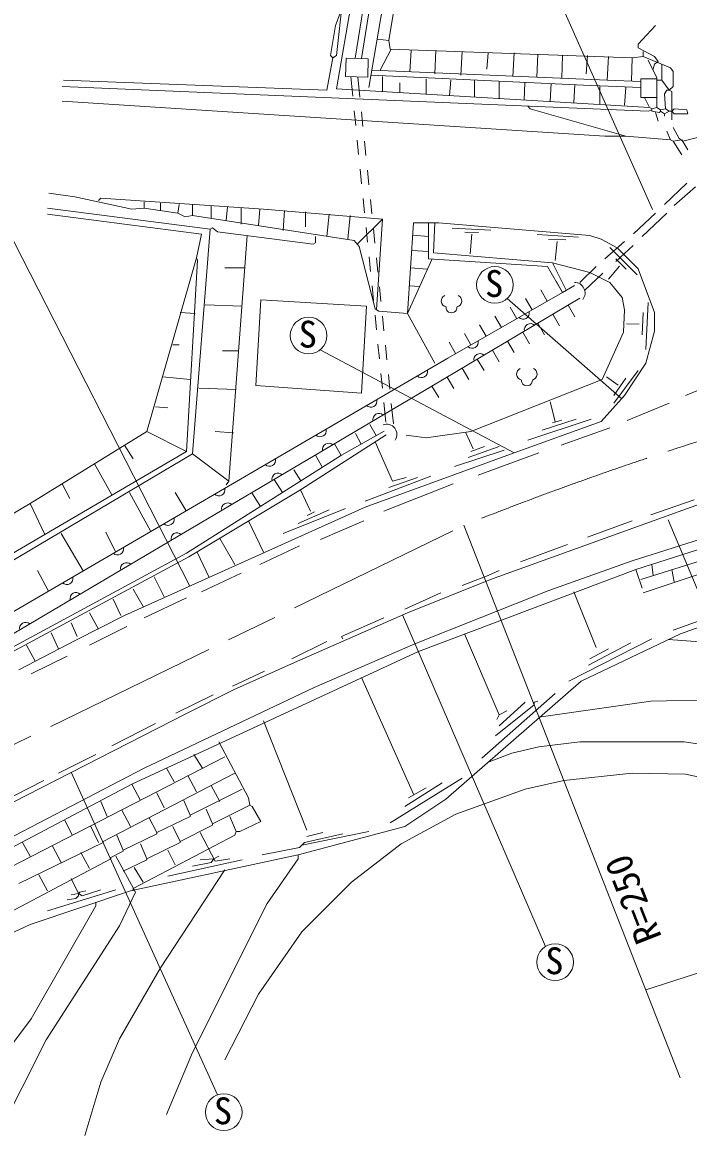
# Model space of a CAD drawing. Units: millimetres, scale not verified. Extents: x 40000 to 680000, y 20000 to 380000.
# Drawn here: x 84428 to 129862, y 242415 to 318996 of the extents above; entities that cross this region are included whole.
import ezdxf
from ezdxf.enums import TextEntityAlignment as Align

# ---------------------------------------------------------------- set-up
doc = ezdxf.new("R2010")
doc.units = ezdxf.units.MM
doc.header["$LTSCALE"] = 1000
doc.linetypes.add('CHAIN', pattern=[18.5, 12, -1.5, 3.5, -1.5])
for name, color, linetype, lineweight in [('M-BGD', 7, 'Continuous', 13), ('M-BMK', 2, 'CHAIN', 13), ('M-STR-HTXT', 7, 'Continuous', 13)]:
    doc.layers.add(name, color=color, linetype=linetype, lineweight=lineweight)
doc.styles.add('ＭＳ ゴシック', font='')
doc.styles.get('ＭＳ ゴシック').set_extended_font_data('MS Gothic')

msp = doc.modelspace()

# ---------------------------------------------------------------- linework, layer by layer
at = {"layer": 'M-BGD'}
for p, q in [((109416, 335125), (105860, 314466)), ((110093, 335210), (107125, 316551)), ((110601, 335125), (107545, 316537)), ((111532, 335040), (108061, 314551)), ((112294, 334956), (109416, 317768)), ((106537, 322933), (105860, 316752)), ((106537, 320816), (105775, 318784)), ((105775, 318784), (105436, 316752)), ((127619, 318784), (126434, 317514)), ((108654, 317853), (109416, 317768)), ((109585, 317176), (108823, 315736)), ((109416, 317768), (109500, 317176)), ((109500, 317176), (126010, 316583)), ((110940, 317091), (110855, 315652)), ((112633, 317091), (112548, 315482)), ((126434, 317514), (126434, 317260)), ((126434, 317260), (127534, 316668)), ((105606, 316583), (105182, 314382)), ((105436, 316752), (105606, 316583)), ((105860, 316752), (105606, 316583)), ((106474, 315310), (106516, 316571)), ((106516, 316571), (108020, 316521)), ((108020, 316521), (107978, 315260)), ((114411, 317006), (114326, 315398)), ((116189, 316922), (116104, 315821)), ((117967, 316922), (117882, 315313)), ((119576, 316837), (119519, 315262)), ((121269, 316752), (121225, 315190)), ((122962, 316752), (122878, 315482)), ((124402, 316668), (124317, 315059)), ((126010, 316583), (125971, 314998)), ((126010, 316583), (126772, 316668)), ((126772, 317006), (126772, 316668)), ((126772, 316668), (128635, 315906)), ((127111, 316414), (127704, 315228)), ((127534, 316668), (127788, 316329)), ((127788, 316329), (127534, 316160)), ((108315, 315736), (124317, 315059)), ((127534, 316160), (127450, 315821)), ((128042, 316160), (128042, 315059)), ((128635, 315906), (128804, 315652)), ((128804, 315652), (128804, 314636)), ((105182, 314382), (87233, 315059)), ((107978, 315260), (106474, 315310)), ((106819, 315298), (106955, 313963)), ((107309, 315282), (107451, 313895)), ((108230, 315398), (122708, 314720)), ((108992, 315313), (108992, 314280)), ((110178, 314890), (110178, 314209)), ((111956, 315144), (111956, 314103)), ((113649, 315059), (113568, 314007)), ((115258, 315059), (115258, 313907)), ((116951, 314974), (116951, 313806)), ((118695, 314908), (118644, 313704)), ((120486, 314824), (120422, 313620)), ((122106, 314749), (122031, 313535)), ((126603, 314974), (124317, 315059)), ((126603, 315144), (127704, 315144)), ((126603, 315144), (126603, 313874)), ((127704, 315228), (127704, 313196)), ((127704, 315059), (128042, 315059)), ((128042, 315059), (128550, 314382)), ((87148, 314636), (127111, 312942)), ((105860, 314466), (127196, 313196)), ((122708, 314720), (126603, 314551)), ((123809, 314636), (123809, 313450)), ((125587, 314551), (125502, 313366)), ((128381, 314382), (128212, 314128)), ((128212, 314128), (128296, 313112)), ((128550, 314382), (128381, 314382)), ((128804, 314636), (128550, 314382)), ((128550, 314382), (128720, 314297)), ((128720, 314297), (128720, 312350)), ((87148, 313620), (124148, 311249)), ((119068, 313112), (118898, 313281)), ((126603, 313874), (127704, 313874)), ((126857, 313874), (127196, 313196)), ((107056, 312968), (107158, 311973)), ((107553, 312901), (107655, 311906)), ((125587, 311249), (119068, 313112)), ((127111, 312942), (127365, 313027)), ((127196, 313196), (127365, 313112)), ((127365, 313112), (127704, 313196)), ((127365, 313027), (127365, 313112)), ((127365, 313112), (127365, 312942)), ((127365, 312942), (127873, 312858)), ((127619, 312858), (127788, 312265)), ((127704, 313196), (127958, 313027)), ((127873, 312858), (127958, 312942)), ((127958, 313027), (128296, 313112)), ((127958, 312942), (127958, 313027)), ((127958, 312942), (127958, 313027)), ((128212, 312773), (127958, 312942)), ((128550, 312942), (128212, 312773)), ((128212, 312773), (128212, 312604)), ((128296, 313112), (128550, 312942)), ((128550, 312942), (128720, 312942)), ((128720, 312942), (128550, 312942)), ((128889, 313112), (128720, 312942)), ((128720, 312942), (128889, 312773)), ((129736, 313027), (128889, 313112)), ((128889, 312773), (129820, 312773)), ((129820, 312773), (129736, 313027)), ((129228, 311080), (128804, 311842)), ((133207, 311842), (129482, 310910)), ((107259, 310978), (107361, 309983)), ((124148, 311249), (125587, 311249)), ((128635, 310995), (125587, 311249)), ((128381, 311588), (128635, 310995)), ((128804, 310910), (128635, 310995)), ((128804, 310910), (129397, 310995)), ((129482, 310910), (129228, 311080)), ((129397, 310995), (129820, 310318)), ((107756, 310911), (107858, 309916)), ((129397, 309979), (128804, 310910)), ((107462, 308988), (107564, 307994)), ((107960, 308921), (108062, 307927)), ((129736, 308032), (128212, 306592)), ((86217, 307354), (87995, 307100)), ((87995, 307100), (91890, 306254)), ((130328, 307778), (128889, 306508)), ((82492, 306677), (95842, 280568)), ((86132, 306338), (97224, 304899)), ((89773, 307016), (89604, 306846)), ((100864, 306254), (89773, 307016)), ((91890, 306254), (92736, 306338)), ((92736, 306762), (92736, 306338)), ((92736, 306338), (95022, 306000)), ((93837, 306677), (93837, 306169)), ((95107, 306592), (95022, 306000)), ((96038, 306592), (96038, 305830)), ((97308, 306508), (97308, 305661)), ((98409, 306423), (98324, 305492)), ((99340, 306358), (99340, 305238)), ((107665, 306999), (107766, 306004)), ((108164, 306932), (108265, 305937)), ((86132, 305915), (96631, 304560)), ((95022, 306000), (95530, 305746)), ((95530, 305746), (96038, 305830)), ((96038, 305830), (107045, 304137)), ((100619, 306271), (100526, 305153)), ((100864, 306254), (108992, 305576)), ((102304, 306169), (102219, 304814)), ((103743, 306084), (103743, 305068)), ((105182, 304391), (105352, 305915)), ((106791, 305830), (106622, 304222)), ((108992, 305576), (107259, 303869)), ((108992, 305576), (108582, 299415)), ((127619, 306000), (126119, 304584)), ((128381, 306000), (126688, 304391)), ((97224, 304899), (96038, 289574)), ((97224, 304899), (97393, 304984)), ((97393, 304984), (97732, 304730)), ((107868, 305009), (107969, 304014)), ((108367, 304942), (108469, 303947)), ((111109, 305322), (110686, 299142)), ((111109, 305322), (112802, 305322)), ((112125, 305322), (112125, 302883)), ((112464, 303290), (112560, 305322)), ((112802, 305322), (123132, 304476)), ((113735, 304961), (116380, 304837)), ((96631, 304560), (96292, 302952)), ((97732, 304730), (104251, 303883)), ((99764, 304476), (98494, 287712)), ((104420, 303968), (104420, 304391)), ((107045, 304137), (107384, 303714)), ((111052, 304486), (112125, 304412)), ((114601, 304704), (115537, 304681)), ((115077, 304556), (114968, 303230)), ((119540, 304537), (122349, 304358)), ((120313, 304194), (121491, 304171)), ((120898, 304054), (120773, 302774)), ((123132, 304476), (123894, 304222)), ((123894, 304222), (124994, 303629)), ((125504, 304056), (124148, 302867)), ((104251, 303883), (104420, 303968)), ((107384, 303714), (108484, 299480)), ((110981, 303453), (112125, 303375)), ((120592, 302613), (112464, 303290)), ((124487, 303648), (126367, 301783)), ((126095, 303798), (124910, 302698)), ((124994, 303629), (126434, 302190)), ((96292, 302952), (92906, 291098)), ((95615, 289744), (96377, 302782)), ((96377, 302782), (96292, 302952)), ((108071, 303019), (108172, 302025)), ((108571, 302953), (108672, 301958)), ((112379, 302867), (110686, 299142)), ((112125, 302883), (120253, 302359)), ((120592, 302613), (121523, 300750)), ((123132, 301936), (120592, 302613)), ((124900, 302883), (125618, 302173)), ((98240, 302274), (99594, 302274)), ((110899, 302260), (112067, 302180)), ((120253, 302359), (121269, 300581)), ((123555, 302359), (122454, 301258)), ((124026, 301892), (122781, 300733)), ((124486, 301258), (123132, 301936)), ((125157, 302368), (124409, 301487)), ((126434, 302190), (127534, 299226)), ((108273, 301030), (108375, 300035)), ((110816, 301040), (111526, 300991)), ((121269, 300581), (120822, 301362)), ((125333, 300242), (124486, 301258)), ((108774, 300963), (108876, 299968)), ((121269, 300581), (113454, 296113)), ((120227, 299985), (119781, 300767)), ((125502, 299396), (125333, 300242)), ((96885, 299734), (99425, 299650)), ((100695, 300073), (100356, 294231)), ((107892, 299650), (100695, 300073)), ((107553, 293723), (107892, 299650)), ((108484, 299480), (108738, 299311)), ((112360, 294185), (122450, 300189)), ((117487, 300165), (125303, 293333)), ((118144, 298794), (117697, 299576)), ((119185, 299390), (118739, 300171)), ((121641, 299708), (122102, 298934)), ((126942, 296686), (127111, 299904)), ((95192, 299226), (96208, 299142)), ((108476, 299040), (108578, 298045)), ((108738, 299311), (110686, 299142)), ((108978, 298973), (109080, 297978)), ((110686, 299142), (112548, 295755)), ((117102, 298199), (116655, 298980)), ((120610, 299094), (121070, 298320)), ((125418, 297872), (125502, 299396)), ((126772, 299226), (126688, 297702)), ((127534, 299226), (127534, 297956)), ((116060, 297603), (115613, 298385)), ((119579, 298480), (120039, 297707)), ((126505, 298423), (125631, 298444)), ((127534, 297956), (126942, 295755)), ((113977, 296412), (113530, 297193)), ((115018, 297008), (114572, 297789)), ((117516, 297253), (117976, 296480)), ((118548, 297867), (119008, 297093)), ((123978, 294654), (125418, 297872)), ((94684, 297025), (95107, 297025)), ((98070, 296602), (99171, 296602)), ((117967, 289659), (104726, 296672)), ((108679, 297050), (108780, 296055)), ((109181, 296984), (109283, 295989)), ((116485, 296640), (116945, 295866)), ((115454, 296026), (115914, 295253)), ((126942, 295755), (125502, 293554)), ((108882, 295061), (108983, 294066)), ((109385, 294994), (109487, 293999)), ((114422, 295413), (114883, 294639)), ((126419, 295269), (124757, 293046)), ((94006, 294824), (95869, 294654)), ((100356, 294231), (107553, 293723)), ((112360, 294185), (112820, 293412)), ((113391, 294799), (113851, 294026)), ((115004, 291098), (123978, 294654)), ((125054, 294263), (124274, 294832)), ((125592, 294731), (124757, 293553)), ((132530, 294739), (129651, 293554)), ((96462, 294062), (99002, 293977)), ((125502, 293554), (123894, 291776)), ((93498, 292792), (94345, 292707)), ((109085, 293071), (109221, 291735)), ((109588, 293004), (109730, 291618)), ((120422, 293130), (120761, 291776)), ((128550, 293046), (125672, 291860)), ((123894, 291776), (117967, 289659)), ((123216, 291945), (118898, 290506)), ((122200, 291945), (119885, 291198)), ((121216, 291880), (120592, 291691)), ((92906, 291098), (84947, 286188)), ((92906, 291098), (95615, 289744)), ((97562, 291098), (98832, 291014)), ((109090, 291128), (106198, 289490)), ((108554, 290825), (108125, 291582)), ((111956, 290675), (115004, 291098)), ((114665, 291014), (115180, 289912)), ((124486, 291352), (121184, 290167)), ((103404, 287119), (109235, 290887)), ((106168, 289472), (105720, 290262)), ((107542, 290251), (107142, 290958)), ((108491, 290406), (109670, 287712)), ((110601, 290844), (111956, 290675)), ((75803, 278144), (95615, 289744)), ((96038, 289574), (82746, 281700)), ((91382, 290167), (91974, 289236)), ((106198, 289490), (95615, 282801)), ((98494, 287712), (96038, 289574)), ((104885, 288660), (104414, 289491)), ((117967, 289659), (107807, 285934)), ((117290, 289828), (113903, 288728)), ((116951, 290082), (114834, 289320)), ((115004, 289744), (115935, 290082)), ((119660, 289659), (115512, 288135)), ((89350, 288897), (90535, 286780)), ((103418, 287733), (102937, 288494)), ((112294, 288050), (107807, 286357)), ((111363, 287966), (109416, 287288)), ((109670, 287712), (110601, 287966)), ((87148, 287542), (87656, 286526)), ((98494, 287712), (98324, 287458)), ((102157, 286935), (101594, 287825)), ((113818, 287542), (109077, 285680)), ((91720, 286950), (93185, 284295)), ((94853, 286950), (95585, 285695)), ((95784, 282547), (103404, 287119)), ((100672, 285997), (100082, 286931)), ((103404, 287119), (104082, 285680)), ((131429, 286442), (116358, 281023)), ((130244, 286442), (127280, 285426)), ((84947, 286188), (75126, 280430)), ((84947, 286188), (85963, 284071)), ((107807, 285934), (91382, 278568)), ((106452, 285849), (102219, 284156)), ((105352, 285764), (103235, 284833)), ((138287, 286188), (126010, 282293)), ((140658, 286272), (126264, 281700)), ((99848, 285002), (100864, 282886)), ((104348, 285632), (103840, 285378)), ((107722, 285002), (104759, 283732)), ((126010, 285002), (122962, 283902)), ((128466, 285087), (130921, 279245)), ((87064, 284156), (88562, 281600)), ((90112, 284240), (90784, 282896)), ((114534, 284707), (129293, 247033)), ((97901, 283817), (98917, 282039)), ((121608, 283394), (118390, 282208)), ((134477, 283478), (126603, 281023)), ((81476, 275181), (95615, 282801)), ((96334, 282877), (97157, 281158)), ((103320, 283309), (100610, 282039)), ((95784, 282547), (81730, 275012)), ((126010, 282293), (120338, 280261)), ((127365, 282039), (127450, 281277)), ((85455, 281616), (86198, 280222)), ((93414, 281192), (94091, 279838)), ((99340, 281446), (96631, 280176)), ((126264, 281700), (111448, 276112)), ((116189, 281277), (114411, 280600)), ((116951, 281616), (116189, 281277)), ((126264, 281700), (126688, 280430)), ((131344, 281616), (126772, 280092)), ((128720, 281700), (128889, 280854)), ((91974, 280346), (92652, 279160)), ((116358, 281023), (110686, 278737)), ((129312, 277298), (138964, 280769)), ((90620, 279668), (91128, 278568)), ((95615, 279753), (92736, 278398)), ((112972, 280092), (110516, 278991)), ((120338, 280261), (111194, 276620)), ((122031, 280176), (123555, 276366)), ((133715, 279330), (128804, 277552)), ((87741, 278060), (88164, 277128)), ((88080, 276874), (91382, 278568)), ((89011, 278737), (89604, 277636)), ((110686, 278737), (102981, 275350)), ((109077, 278398), (106198, 277128)), ((110359, 278594), (120110, 255986)), ((86386, 277382), (86894, 276282)), ((91551, 277806), (89011, 276536)), ((114580, 277298), (116951, 271794)), ((122539, 274080), (129312, 277298)), ((84185, 274842), (88080, 276874)), ((84693, 276536), (85286, 275435)), ((105182, 276790), (102812, 275604)), ((111194, 276620), (104336, 273657)), ((106198, 277128), (106283, 276959)), ((127365, 276959), (121692, 274080)), ((125926, 276705), (123047, 275181)), ((128504, 276914), (134985, 276451)), ((87487, 275774), (85032, 274588)), ((111448, 276112), (91890, 267053)), ((124402, 276282), (123132, 275604)), ((102981, 275350), (98832, 273488)), ((100949, 274758), (98748, 273742)), ((107553, 274334), (111109, 266376)), ((104336, 273657), (92736, 268154)), ((98832, 273488), (95615, 271879)), ((113310, 266037), (122539, 274080)), ((94891, 271888), (97431, 273158)), ((120761, 273234), (115766, 268831)), ((118729, 272641), (116951, 271032)), ((119576, 272726), (119322, 272641)), ((119322, 272641), (119322, 272472)), ((127280, 272726), (119660, 271625)), ((131937, 272810), (127280, 272726)), ((95615, 271879), (71400, 259518)), ((119322, 272472), (116697, 270355)), ((117459, 272048), (116951, 271794)), ((93498, 271202), (90535, 269678)), ((100864, 271371), (103828, 263920)), ((116951, 271794), (116782, 271456)), ((97816, 269932), (99848, 266122)), ((117798, 269170), (119660, 269593)), ((119660, 269593), (122454, 269932)), ((122454, 269932), (129566, 269932)), ((129566, 269932), (137440, 268831)), ((98240, 268916), (82238, 260703)), ((89434, 269085), (86894, 267815)), ((96123, 269085), (96716, 268154)), ((116274, 268577), (117798, 269170)), ((92736, 268154), (72509, 257618)), ((94260, 268154), (94768, 267222)), ((85878, 267307), (82915, 265783)), ((87756, 267867), (97734, 245865)), ((98917, 267815), (89942, 263158)), ((95700, 267646), (96292, 266545)), ((114411, 267476), (109500, 264428)), ((121354, 267307), (118729, 266714)), ((126010, 267815), (121354, 267307)), ((129651, 267730), (126010, 267815)), ((138964, 265698), (129651, 267730)), ((91890, 267053), (72844, 256985)), ((91890, 267053), (92482, 265952)), ((99425, 266714), (95869, 264936)), ((97308, 266968), (97901, 265868)), ((113056, 267138), (110516, 265529)), ((111956, 266799), (110770, 266122)), ((118729, 266714), (113988, 265021)), ((89773, 265868), (90196, 264852)), ((93583, 266460), (94091, 265444)), ((95446, 265952), (95869, 264936)), ((99848, 266122), (99933, 265614)), ((110516, 264174), (113310, 266037)), ((91212, 265275), (91805, 264174)), ((96970, 265360), (97393, 264344)), ((97393, 264344), (99933, 265614)), ((99933, 265614), (100102, 265529)), ((100102, 265529), (100695, 264513)), ((113988, 265021), (110262, 262989)), ((87318, 264598), (87826, 263582)), ((93075, 264767), (93583, 263751)), ((95869, 264852), (93583, 263751)), ((97393, 264259), (95192, 263158)), ((95869, 264936), (95869, 264852)), ((97393, 264344), (97393, 264259)), ((98578, 264852), (99002, 263836)), ((100695, 264513), (99256, 263836)), ((89096, 264174), (89604, 263074)), ((90874, 263582), (91297, 262566)), ((93583, 263666), (91297, 262566)), ((98917, 263582), (91974, 259941)), ((93583, 263751), (93583, 263666)), ((94684, 264174), (95192, 263158)), ((96546, 263751), (97562, 261804)), ((99002, 263836), (98917, 263582)), ((99256, 263836), (99002, 263836)), ((103235, 262227), (110516, 264174)), ((108061, 263836), (103489, 262904)), ((106283, 263666), (103658, 263074)), ((104928, 263751), (103828, 263497)), ((89942, 263074), (84185, 260280)), ((84439, 263074), (84947, 262142)), ((86471, 262820), (87064, 261719)), ((89942, 263158), (89942, 263074)), ((92482, 262989), (92906, 261973)), ((95192, 263074), (92906, 261973)), ((95192, 263158), (95192, 263074)), ((103320, 262735), (100780, 262227)), ((103658, 263074), (103320, 262735)), ((110262, 262989), (106876, 260364)), ((90450, 261973), (74632, 253603)), ((88418, 262396), (89011, 261296)), ((91297, 262481), (90450, 262058)), ((90450, 262058), (90450, 261973)), ((90789, 262142), (92144, 259687)), ((91297, 262566), (91297, 262481)), ((91805, 259772), (103235, 262227)), ((92906, 261973), (92906, 261888)), ((94345, 262566), (94853, 261550)), ((96546, 261888), (97478, 261973)), ((97478, 261973), (97308, 261719)), ((97816, 262142), (97478, 261973)), ((97562, 261804), (98578, 261973)), ((101118, 258925), (103235, 261973)), ((103235, 261973), (103235, 262227)), ((92906, 261888), (91297, 261126)), ((92059, 261380), (92652, 260364)), ((98240, 261211), (93837, 254522)), ((99425, 261888), (94345, 260788)), ((97308, 261719), (96038, 261465)), ((85540, 260872), (86132, 259772)), ((87741, 260618), (88249, 259602)), ((84947, 257486), (91805, 259772)), ((90789, 259856), (86132, 258417)), ((88334, 259687), (88249, 259602)), ((88757, 259772), (88334, 259687)), ((89773, 259856), (88503, 259433)), ((92144, 259687), (91043, 257401)), ((91974, 259941), (91974, 259772)), ((106876, 260364), (103489, 256978)), ((88080, 259264), (87487, 259179)), ((88249, 259602), (87741, 259518)), ((88249, 259433), (88080, 259264)), ((88249, 259602), (88249, 259433)), ((88503, 259433), (88249, 259602)), ((89434, 258756), (89434, 259010)), ((96038, 248765), (101118, 258925)), ((85032, 251051), (89434, 258756)), ((82238, 256216), (84947, 257486)), ((91043, 257401), (86048, 249612)), ((103489, 256978), (100526, 252744)), ((126944, 253029), (136790, 256217)), ((93837, 254522), (91043, 249696)), ((100526, 252744), (98240, 248257)), ((83000, 248342), (85032, 251051)), ((91043, 249696), (89773, 246733)), ((86048, 249612), (82407, 242415)), ((94260, 244532), (96038, 248765)), ((89773, 246733), (88672, 243092))]:
    msp.add_line(p, q, dxfattribs=at)
for points in [[(65240, 271364), (76956, 274833), (113454, 296113), (121269, 300581), (122088, 301052)], [(122450, 300189), (112360, 294185), (76392, 272935), (66019, 269891)]]:
    msp.add_lwpolyline(points, dxfattribs=at)
for centre in [(116656, 301099), (103945, 297648), (120762, 254920), (98160, 244690)]:
    msp.add_circle(centre, 1250, dxfattribs=at)
for centre, radius, start, end in [((122079, 300549), 725, 322.14253, 89.75876), ((113411, 300003), 419, 113.44836, 257.2818), ((113973, 300003), 419, 282.7182, 66.55164), ((113692, 299571), 374, 176.52859, 3.47141), ((118579, 299178), 417, 226.01587, 13.49546), ((119072, 298043), 417, 47.01095, 194.49054), ((115106, 297192), 417, 226.01587, 13.49546), ((115635, 295998), 417, 47.01095, 194.49054), ((111642, 295192), 417, 226.5046, 13.9842), ((118554, 295023), 419, 113.44836, 257.2818), ((119116, 295023), 419, 282.7182, 66.55164), ((118835, 294592), 374, 176.52859, 3.47141), ((108186, 293177), 417, 226.5046, 13.9842), ((108752, 291919), 417, 46.83538, 194.31497), ((104731, 291162), 417, 226.5046, 13.9842), ((109278, 290913), 690, 324.90601, 111.23955), ((105309, 289884), 417, 46.83538, 194.31497), ((101275, 289147), 417, 226.5046, 13.9842), ((101865, 287849), 417, 46.83538, 194.31497), ((97819, 287133), 417, 226.5046, 13.9842), ((98421, 285815), 417, 46.83538, 194.31497), ((94364, 285118), 417, 226.5046, 13.9842), ((94977, 283780), 417, 46.83538, 194.31497), ((90908, 283103), 417, 226.5046, 13.9842), ((91533, 281745), 417, 46.83538, 194.31497), ((87453, 281088), 417, 226.5046, 13.9842), ((88089, 279711), 417, 46.83538, 194.31497), ((84645, 277676), 417, 46.83538, 194.31497)]:
    msp.add_arc(centre, radius, start, end, dxfattribs=at)
at = {"layer": 'M-BMK'}
msp.add_line((69720, 262891), (114534, 284707), dxfattribs=at)
msp.add_arc((203681, 60745), 241052, 99.74738, 111.70462, dxfattribs=at)
at = {"layer": 'M-STR-HTXT'}
msp.add_line((116951, 329706), (127408, 306250), dxfattribs=at)

# ---------------------------------------------------------------- texts
at = {"layer": 'M-BGD', "style": 'ＭＳ ゴシック'}
for p in [(115978, 299726), (103267, 296275), (120084, 253546), (97481, 243316)]:
    msp.add_text('S', height=1833, dxfattribs=at).set_placement(p, align=Align.BOTTOM_LEFT)
msp.add_text('R=250', height=1833, rotation=111.393, dxfattribs=at).set_placement((128571, 256833), align=Align.BOTTOM_LEFT)

doc.saveas('drawing.dxf')
